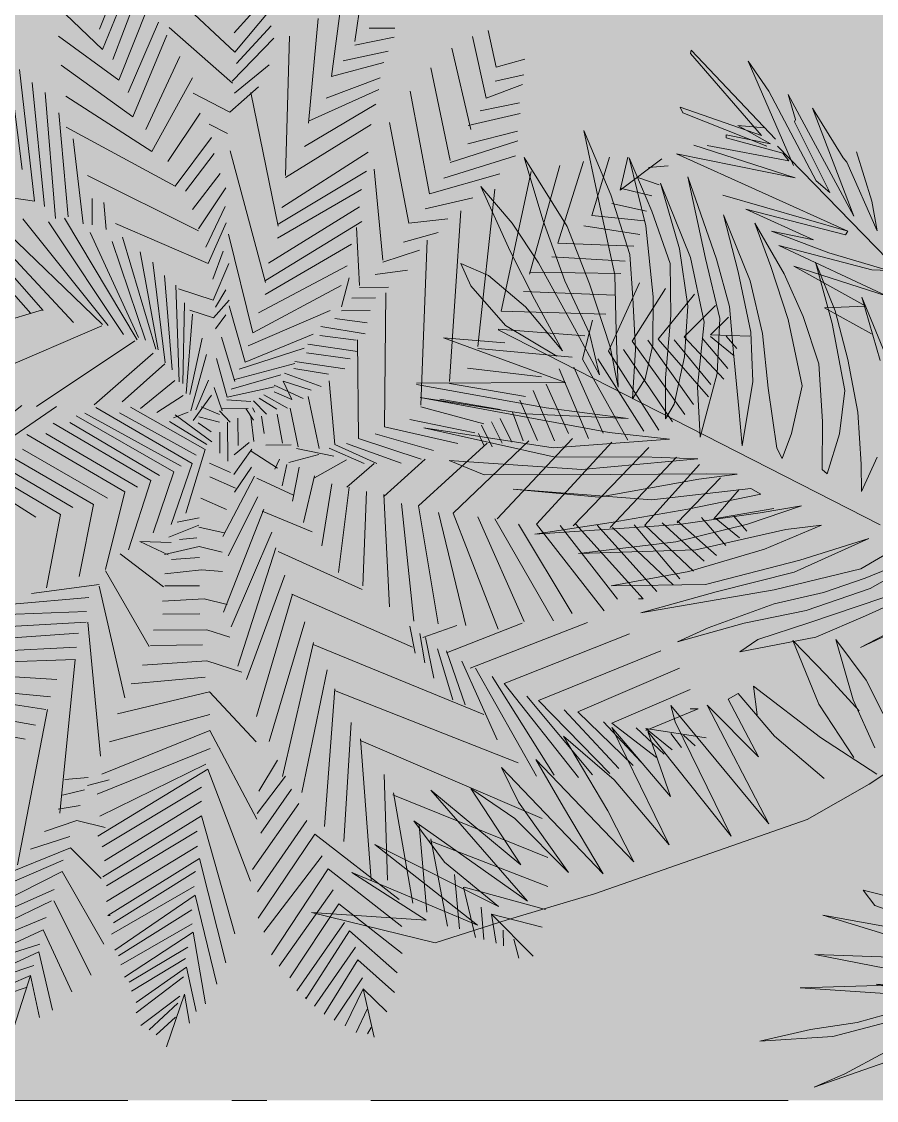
# Model space of a CAD drawing. Header units: metres. Extents: x 8 to 2416, y -346 to 476.
# Drawn here: x 42 to 44.459, y 27.957 to 31.062 of the extents above; entities that cross this region are included whole.
import ezdxf

# ---------------------------------------------------------------- set-up
doc = ezdxf.new("R2010")
doc.units = ezdxf.units.M
doc.linetypes.add('ACAD_ISO10W100', pattern=[18, 12, -3, 0, -3])
doc.layers.add('ARBOLES', color=86, linetype='Continuous', lineweight=0)
doc.layers.add('grama', color=7, linetype='Continuous', lineweight=0, true_color=0x698c45)
doc.layers.add('SOLAR', color=7, linetype='ACAD_ISO10W100', lineweight=9, true_color=0xff1414)

# ---------------------------------------------------------------- blocks, each defined once
blk = doc.blocks.new('A2')
at = {"layer": 'ARBOLES', "color": 87, "true_color": 0x4f6a34, "extrusion": (-5.08599e-09, -1.37735e-08, 1)}
for p, q in [((750.56, -28.79, 0), (773.33, -31.43, 0)), ((755.27, -31.52, 0), (765.63, -31.14, 0)), ((765.63, -31.14, 0), (773.33, -31.43, 0)), ((757.97, -40.54, 0), (737.05, -36.8, 0)), ((737.05, -36.8, 0), (766.34, -53.39, 0)), ((742.55, -35.78, 0), (764.41, -40.03, 0)), ((766.34, -53.39, 0), (733.01, -38.62, 0)), ((733.01, -38.62, 0), (759.89, -58.86, 0)), ((759.89, -58.86, 0), (728.4, -42.16, 0)), ((728.4, -42.16, 0), (754.37, -66.21, 0)), ((768.32, -43.71, 0), (757.97, -40.54, 0)), ((764.41, -40.03, 0), (779.97, -46.37, 0)), ((754.37, -66.21, 0), (724.35, -44.35, 0)), ((724.35, -44.35, 0), (742.61, -63.03, 0)), ((779.97, -46.37, 0), (768.32, -43.71, 0)), ((743.49, -67.33, 0), (725.37, -52.2, 0)), ((742.61, -63.03, 0), (743.49, -67.33, 0)), ((723.79, -89.77, 0), (731.65, -88.75, 0)), ((731.65, -88.75, 0), (748.02, -87.64, 0)), ((748.02, -87.64, 0), (799.56, -93.42, 0)), ((737.09, -103.31, 0), (729.02, -90.05, 0)), ((764.91, -124.86, 0), (756.39, -90.55, 0)), ((756.39, -90.55, 0), (757.33, -121.28, 0)), ((772.25, -121.74, 0), (765.43, -91.74, 0)), ((765.43, -91.74, 0), (765.6, -121.05, 0)), ((721.89, -110.59, 0), (721.57, -93.43, 0)), ((799.56, -93.42, 0), (820.22, -96.78, 0)), ((726.8, -95.69, 0), (726.5, -107.83, 0)), ((732.15, -95.82, 0), (734.08, -110.36, 0)), ((746.5, -108.16, 0), (740.41, -94.42, 0)), ((784.05, -115.09, 0), (779.14, -96.12, 0)), ((779.14, -96.12, 0), (779.3, -126.22, 0)), ((798.29, -127.18, 0), (788.18, -96.15, 0)), ((788.18, -96.15, 0), (788.51, -109.35, 0)), ((806.24, -128.92, 0), (795.77, -96.7, 0)), ((795.77, -96.7, 0), (797.28, -114.5, 0)), ((820.22, -96.78, 0), (837.52, -99.19, 0)), ((829.69, -126.64, 0), (814.19, -98.59, 0)), ((814.19, -98.59, 0), (823.13, -131.33, 0)), ((847.76, -122.11, 0), (826.9, -98.63, 0)), ((826.9, -98.63, 0), (840.16, -125.63, 0)), ((837.52, -99.19, 0), (860.07, -117.85, 0)), ((808.52, -117, 0), (802.82, -100.5, 0)), ((802.82, -100.5, 0), (806.16, -120.02, 0)), ((840.16, -125.63, 0), (820.73, -100.45, 0)), ((820.73, -100.45, 0), (827.49, -114.97, 0)), ((745.82, -120.61, 0), (737.09, -103.31, 0)), ((729.61, -115.58, 0), (726.36, -104.96, 0)), ((757.33, -121.28, 0), (751.89, -105.45, 0)), ((751.89, -105.45, 0), (752.36, -120.48, 0)), ((774.02, -106.05, 0), (772.25, -121.74, 0)), ((779.3, -126.22, 0), (774.02, -106.05, 0)), ((860.07, -117.85, 0), (837.09, -104.8, 0)), ((837.09, -104.8, 0), (847.76, -122.11, 0)), ((726.5, -107.83, 0), (724.1, -122.11, 0)), ((749.75, -120.62, 0), (746.5, -108.16, 0)), ((823.13, -131.33, 0), (811.96, -106.81, 0)), ((811.96, -106.81, 0), (814.62, -127.64, 0)), ((724.1, -122.11, 0), (721.89, -110.59, 0)), ((734.08, -110.36, 0), (733.09, -126.17, 0)), ((788.51, -109.35, 0), (790.17, -129.24, 0)), ((733.09, -126.17, 0), (729.61, -115.58, 0)), ((747.94, -114.34, 0), (745.82, -120.61, 0)), ((790.17, -129.24, 0), (784.05, -115.09, 0)), ((797.28, -114.5, 0), (798.29, -127.18, 0)), ((827.49, -114.97, 0), (829.69, -126.64, 0)), ((719.77, -117.91, 0), (705.64, -118.38, 0)), ((710.35, -117.87, 0), (719.77, -117.91, 0)), ((814.62, -127.64, 0), (808.52, -117, 0)), ((752.36, -120.48, 0), (749.75, -120.62, 0)), ((765.6, -121.05, 0), (764.91, -124.86, 0)), ((806.16, -120.02, 0), (806.24, -128.92, 0)), ((700.02, -123.6, 0), (715.57, -124.02, 0)), ((715.57, -124.02, 0), (728.01, -124.59, 0)), ((728, -128.25, 0), (710.21, -125.99, 0)), ((728.01, -124.59, 0), (745.27, -129.09, 0)), ((740.29, -129.86, 0), (728, -128.25, 0)), ((745.27, -129.09, 0), (740.29, -129.86, 0)), ((695.92, -130.24, 0), (711.89, -129.24, 0)), ((711.88, -131.86, 0), (706.01, -131.47, 0)), ((711.89, -129.24, 0), (727.32, -131.02, 0)), ((727.32, -131.02, 0), (741.44, -134.58, 0)), ((721.97, -133.09, 0), (711.88, -131.86, 0)), ((733.32, -135.6, 0), (721.97, -133.09, 0)), ((701.02, -135.11, 0), (711.87, -134.22, 0)), ((711.87, -134.22, 0), (731.89, -138.51, 0)), ((749.43, -137.22, 0), (733.32, -135.6, 0)), ((741.44, -134.58, 0), (757.13, -137.39, 0)), ((731.89, -138.51, 0), (761.85, -147.09, 0)), ((757.13, -137.39, 0), (749.43, -137.22, 0)), ((763.17, -219.99, 0), (703.47, -141.4, 0)), ((725.98, -140.17, 0), (707.14, -139.73, 0)), ((707.14, -139.73, 0), (723.62, -142.14, 0)), ((744.17, -143.89, 0), (725.98, -140.17, 0)), ((723.62, -142.14, 0), (745.59, -146.51, 0)), ((761.85, -147.09, 0), (744.17, -143.89, 0)), ((745.59, -146.51, 0), (765.33, -155.63, 0)), ((729.88, -147.92, 0), (715.64, -147.2, 0)), ((715.64, -147.2, 0), (723.48, -149.84, 0)), ((747.81, -150.86, 0), (729.88, -147.92, 0)), ((697.29, -155.78, 0), (703.97, -150.19, 0)), ((703.97, -150.19, 0), (701.33, -155.94, 0)), ((723.48, -149.84, 0), (744.14, -154.62, 0)), ((765.33, -155.63, 0), (747.81, -150.86, 0)), ((730.9, -154.84, 0), (717.82, -153.23, 0)), ((717.82, -153.23, 0), (727.12, -155.87, 0)), ((701.33, -155.94, 0), (696.84, -167.03, 0)), ((727.12, -155.87, 0), (745.16, -161.58, 0)), ((747.53, -158.3, 0), (730.9, -154.84, 0)), ((744.14, -154.62, 0), (768.85, -165.58, 0)), ((702.76, -164.32, 0), (709.33, -157.27, 0)), ((709.96, -158.7, 0), (705.1, -168.62, 0)), ((709.33, -157.27, 0), (709.96, -158.7, 0)), ((768.85, -165.58, 0), (747.53, -158.3, 0)), ((741.75, -163.92, 0), (725.13, -159.68, 0)), ((725.13, -159.68, 0), (726.58, -161.89, 0)), ((726.58, -161.89, 0), (748.28, -169.44, 0)), ((745.16, -161.58, 0), (776, -173.98, 0)), ((697.35, -172.79, 0), (702.76, -164.32, 0)), ((712.69, -169.17, 0), (717.15, -165, 0)), ((717.15, -165, 0), (717.25, -167.62, 0)), ((736.5, -168.99, 0), (727.99, -166.23, 0)), ((727.99, -166.23, 0), (734.41, -169.39, 0)), ((759.01, -168.8, 0), (741.75, -163.92, 0)), ((696.84, -167.03, 0), (693.66, -178.94, 0)), ((705.1, -168.62, 0), (700.09, -180.91, 0)), ((717.25, -167.62, 0), (713.02, -180.95, 0)), ((776, -173.98, 0), (759.01, -168.8, 0)), ((686.88, -230.17, 0), (666.93, -170.29, 0)), ((705.71, -178.05, 0), (712.69, -169.17, 0)), ((734.41, -169.39, 0), (754.26, -178.73, 0)), ((758.99, -175.23, 0), (736.5, -168.99, 0)), ((748.28, -169.44, 0), (775.96, -185.49, 0)), ((685.46, -173.53, 0), (684.47, -190.43, 0)), ((693.26, -187.95, 0), (697.35, -172.79, 0)), ((715.52, -183.84, 0), (724.19, -171.57, 0)), ((724.19, -171.57, 0), (721.14, -179.67, 0)), ((759.75, -182.67, 0), (734.66, -173.32, 0)), ((734.66, -173.32, 0), (745.89, -179.23, 0)), ((684.47, -190.43, 0), (687.02, -175.52, 0)), ((775.96, -185.49, 0), (758.99, -175.23, 0)), ((701.99, -193.21, 0), (705.71, -178.05, 0)), ((732.02, -177.61, 0), (727.54, -188.32, 0)), ((727.93, -182.31, 0), (732.02, -177.61, 0)), ((754.26, -178.73, 0), (780.54, -191.38, 0)), ((693.66, -178.94, 0), (691.42, -190.3, 0)), ((700.09, -180.91, 0), (698.59, -192.3, 0)), ((713.02, -180.95, 0), (708.68, -192.86, 0)), ((721.14, -179.67, 0), (716.65, -191.69, 0)), ((763.54, -190.01, 0), (738.56, -180.25, 0)), ((738.56, -180.25, 0), (750.42, -187.62, 0)), ((745.89, -179.23, 0), (764.07, -187.92, 0)), ((693.28, -191.99, 0), (686.14, -181.87, 0)), ((722.15, -189.09, 0), (727.93, -182.31, 0)), ((786.39, -197.83, 0), (759.75, -182.67, 0)), ((711.03, -194.29, 0), (715.52, -183.84, 0)), ((737.35, -184.84, 0), (733.28, -193.32, 0)), ((734.09, -187.04, 0), (737.35, -184.84, 0)), ((696.52, -209.42, 0), (679.17, -188.13, 0)), ((679.17, -188.13, 0), (695.49, -203.66, 0)), ((695.49, -203.66, 0), (684.55, -188.15, 0)), ((684.55, -188.15, 0), (693.28, -191.99, 0)), ((690.6, -202.33, 0), (693.26, -187.95, 0)), ((727.54, -188.32, 0), (719.65, -201.01, 0)), ((727.25, -195.8, 0), (734.09, -187.04, 0)), ((765.86, -199.85, 0), (745.07, -188.64, 0)), ((745.07, -188.64, 0), (761, -199.05, 0)), ((750.42, -187.62, 0), (786.07, -213.79, 0)), ((764.07, -187.92, 0), (788.34, -207.11, 0)), ((691.42, -190.3, 0), (690.6, -202.33, 0)), ((716.1, -200.21, 0), (722.15, -189.09, 0)), ((788.34, -207.11, 0), (763.54, -190.01, 0)), ((686.86, -202.96, 0), (676.27, -193.35, 0)), ((676.27, -193.35, 0), (679.67, -195.08, 0)), ((698.59, -192.3, 0), (698.3, -203.03, 0)), ((700.27, -205.92, 0), (701.99, -193.21, 0)), ((708.68, -192.86, 0), (706.03, -205, 0)), ((716.65, -191.69, 0), (712.84, -201.77, 0)), ((733.28, -193.32, 0), (725.91, -205.74, 0)), ((742.18, -192.3, 0), (736.65, -202.22, 0)), ((737.57, -195.16, 0), (742.18, -192.3, 0)), ((780.54, -191.38, 0), (786.39, -197.83, 0)), ((679.67, -195.08, 0), (696.52, -209.42, 0)), ((707.59, -208.03, 0), (711.03, -194.29, 0)), ((721.46, -205.99, 0), (727.25, -195.8, 0)), ((732.58, -201.43, 0), (737.57, -195.16, 0)), ((738.84, -207.88, 0), (744, -196.12, 0)), ((744, -196.12, 0), (741.62, -205.27, 0)), ((713.06, -214.07, 0), (716.1, -200.21, 0)), ((719.65, -201.01, 0), (716.05, -215.8, 0)), ((744.59, -210.1, 0), (746.6, -200.57, 0)), ((746.6, -200.57, 0), (747.2, -212.73, 0)), ((761, -199.05, 0), (785.54, -216.82, 0)), ((786.07, -213.79, 0), (765.86, -199.85, 0)), ((674.67, -202.66, 0), (672.82, -209.34, 0)), ((674.09, -219.93, 0), (674.67, -202.66, 0)), ((696.62, -213.2, 0), (686.86, -202.96, 0)), ((698.3, -203.03, 0), (699.3, -216.53, 0)), ((712.84, -201.77, 0), (710.82, -212.87, 0)), ((727.73, -211.35, 0), (732.58, -201.43, 0)), ((736.65, -202.22, 0), (732.02, -213.2, 0)), ((785.41, -217.12, 0), (754.47, -202.4, 0)), ((754.47, -202.4, 0), (775.32, -223.83, 0)), ((680.83, -205.56, 0), (681.61, -205.03, 0)), ((703.12, -225.52, 0), (680.83, -205.56, 0)), ((708.6, -238.74, 0), (680.83, -205.56, 0)), ((681.61, -205.03, 0), (699.73, -220.27, 0)), ((699.3, -216.53, 0), (700.27, -205.92, 0)), ((706.03, -205, 0), (704.93, -221.37, 0)), ((717.5, -218.68, 0), (721.46, -205.99, 0)), ((725.91, -205.74, 0), (720.9, -216.6, 0)), ((741.62, -205.27, 0), (739.58, -220.44, 0)), ((678.05, -208.05, 0), (675.87, -234.59, 0)), ((679.52, -239.83, 0), (678.05, -208.05, 0)), ((699.73, -220.27, 0), (688.79, -207.15, 0)), ((688.79, -207.15, 0), (696.62, -213.2, 0)), ((704.93, -221.37, 0), (707.59, -208.03, 0)), ((733.45, -219.78, 0), (738.84, -207.88, 0)), ((672.82, -209.34, 0), (671.06, -221.11, 0)), ((744.43, -223.48, 0), (744.59, -210.1, 0)), ((752.55, -222.73, 0), (751.92, -209.23, 0)), ((751.92, -209.23, 0), (755.17, -222.06, 0)), ((761.19, -220.14, 0), (753.64, -208.71, 0)), ((710.82, -212.87, 0), (708.55, -232.79, 0)), ((722.18, -226.81, 0), (727.73, -211.35, 0)), ((732.02, -213.2, 0), (728.32, -222.5, 0)), ((747.2, -212.73, 0), (748.08, -229.89, 0)), ((682.35, -219.17, 0), (680.65, -215.39, 0)), ((680.65, -215.39, 0), (680.92, -233.52, 0)), ((708.55, -232.79, 0), (713.06, -214.07, 0)), ((716.05, -215.8, 0), (714.83, -234.23, 0)), ((720.9, -216.6, 0), (719.4, -229.27, 0)), ((775.32, -223.83, 0), (763.11, -216.63, 0)), ((674.46, -221.24, 0), (674.09, -219.93, 0)), ((683.17, -242.46, 0), (682.35, -219.17, 0)), ((714.83, -234.23, 0), (717.5, -218.68, 0)), ((729.47, -236.63, 0), (733.45, -219.78, 0)), ((739.58, -220.44, 0), (738.49, -234.57, 0)), ((764.44, -231.92, 0), (761.19, -220.14, 0)), ((675.87, -234.59, 0), (674.46, -221.24, 0)), ((686.42, -221.84, 0), (704.16, -238.75, 0)), ((686.42, -221.84, 0), (708.6, -238.74, 0)), ((728.32, -222.5, 0), (726.33, -236.77, 0)), ((742.93, -238.39, 0), (744.43, -223.48, 0)), ((752.77, -235.14, 0), (752.55, -222.73, 0)), ((755.17, -222.06, 0), (759.73, -232.28, 0)), ((685.48, -224.56, 0), (684.47, -250.77, 0)), ((686.51, -228.23, 0), (685.99, -226.02, 0)), ((685.99, -226.02, 0), (701.4, -237.32, 0)), ((696.69, -237.05, 0), (686.51, -228.23, 0)), ((718.84, -242.61, 0), (722.18, -226.81, 0)), ((719.4, -229.27, 0), (718.84, -242.61, 0)), ((748.08, -229.89, 0), (749.61, -240.77, 0)), ((686.61, -231.89, 0), (695.16, -258.72, 0)), ((693.02, -238.46, 0), (688.07, -231.37, 0)), ((688.07, -231.37, 0), (696.42, -237.68, 0)), ((703.2, -246.6, 0), (689.12, -231.23, 0)), ((759.73, -232.28, 0), (764.27, -237.53, 0)), ((764.27, -237.53, 0), (764.44, -231.92, 0)), ((680.51, -233.93, 0), (679.52, -239.83, 0)), ((680.92, -233.52, 0), (680.51, -233.93, 0)), ((687.79, -235.3, 0), (693.02, -238.46, 0)), ((695.68, -258.09, 0), (689.11, -233.99, 0)), ((689.11, -233.99, 0), (703.19, -248.02, 0)), ((738.49, -234.57, 0), (740.52, -253.15, 0)), ((752.45, -251.51, 0), (752.77, -235.14, 0)), ((696.42, -237.68, 0), (696.69, -237.05, 0)), ((725.49, -252.84, 0), (729.47, -236.63, 0)), ((726.33, -236.77, 0), (725.49, -252.84, 0)), ((740.52, -253.15, 0), (742.93, -238.39, 0)), ((749.61, -240.77, 0), (752.45, -251.51, 0)), ((684.47, -250.77, 0), (683.17, -242.46, 0)), ((703.19, -248.02, 0), (703.2, -246.6, 0)), ((695.16, -258.72, 0), (695.68, -258.09, 0))]:
    blk.add_line(p, q, dxfattribs=at)
blk = doc.blocks.new('palma a')
at = {"layer": 'ARBOLES', "color": 87, "true_color": 0x4f6a34}
for p, q in [((1164.6519, 93.7303), (1164.7204, 93.902)), ((1164.6619, 93.6577), (1164.7504, 93.8726)), ((1164.6987, 93.6212), (1164.7829, 93.8429)), ((1165.1312, 93.7172), (1165.2539, 93.8529)), ((1165.5618, 93.6864), (1165.5882, 93.8662)), ((1164.6619, 93.6577), (1164.5043, 93.8083)), ((1164.7204, 93.5477), (1164.825, 93.8111)), ((1165.1334, 93.648), (1164.9361, 93.8328)), ((1165.1334, 93.648), (1165.2625, 93.8011)), ((1165.479, 93.5613), (1165.5139, 93.831)), ((1165.3966, 93.3948), (1165.4306, 93.7681)), ((1164.7535, 93.5044), (1164.8617, 93.7552)), ((1165.1251, 93.5375), (1164.8997, 93.7358)), ((1165.1403, 93.6078), (1165.2629, 93.7415)), ((1165.613, 93.733), (1165.7045, 93.7338)), ((1166.0659, 93.5941), (1166.0367, 93.7251)), ((1164.7204, 93.5477), (1164.5052, 93.7047)), ((1164.7709, 93.4169), (1164.8917, 93.7081)), ((1165.125, 93.5444), (1165.2728, 93.6976)), ((1165.3144, 93.2076), (1165.3286, 93.705)), ((1165.5619, 93.6725), (1165.7014, 93.7014)), ((1166.0295, 93.4833), (1165.981, 93.7039)), ((1165.5198, 93.6169), (1165.681, 93.651)), ((1165.9746, 93.3723), (1165.9068, 93.6618)), ((1164.3764, 93.2301), (1164.3272, 93.616)), ((1164.8166, 93.3723), (1164.9382, 93.6329)), ((1165.479, 93.5613), (1165.665, 93.6113)), ((1166.0659, 93.5941), (1166.1681, 93.6226)), ((1164.42, 93.1168), (1164.3665, 93.586)), ((1164.5144, 93.6011), (1164.5144, 93.6011)), ((1164.7709, 93.4169), (1164.5144, 93.6011)), ((1165.1331, 93.502), (1165.2561, 93.603)), ((1165.901, 93.2611), (1165.8329, 93.592)), ((1164.4556, 93.0981), (1164.4113, 93.5398)), ((1164.8378, 93.2932), (1164.9835, 93.5569)), ((1165.459, 93.4837), (1165.6522, 93.5565)), ((1166.0295, 93.4833), (1166.1596, 93.5328)), ((1166.0615, 93.5448), (1166.1636, 93.5668)), ((1164.4945, 93.0553), (1164.4577, 93.5039)), ((1165.1167, 93.4338), (1164.9856, 93.5017)), ((1165.1167, 93.4338), (1165.2184, 93.5245)), ((1165.288, 93.0278), (1165.1906, 93.5035)), ((1165.3965, 93.4017), (1165.6472, 93.5144)), ((1165.8275, 93.143), (1165.7591, 93.5085)), ((1164.8378, 93.2932), (1164.5318, 93.4908)), ((1165.3825, 93.312), (1165.6369, 93.4622)), ((1166.0086, 93.4386), (1166.1484, 93.4667)), ((1164.5394, 93.0604), (1164.5065, 93.4311)), ((1164.8957, 93.2577), (1165.0099, 93.4298)), ((1165.9652, 93.386), (1166.1512, 93.4291)), ((1164.9211, 93.1696), (1164.5328, 93.3803)), ((1165.108, 93.3577), (1165.0425, 93.3917)), ((1165.3144, 93.2007), (1165.6203, 93.3899)), ((1165.7539, 93.0388), (1165.6855, 93.3973)), ((1164.5578, 93.3391), (1164.5578, 93.3391)), ((1164.5934, 93.0355), (1164.5578, 93.3391)), ((1164.9211, 93.1696), (1165.0511, 93.3434)), ((1165.9639, 93.3209), (1166.1412, 93.3667)), ((1165.9011, 93.2542), (1166.1427, 93.3323)), ((1164.9585, 93.1525), (1165.0597, 93.2861)), ((1165.2432, 92.8271), (1165.1179, 93.2956)), ((1165.301, 93.0941), (1165.6088, 93.2909)), ((1165.8788, 93.1991), (1166.1339, 93.2782)), ((1166.406, 93.0653), (1166.4694, 93.273)), ((1166.5077, 93.1559), (1166.5347, 93.2736)), ((1166.5077, 93.1559), (1166.6559, 93.2678)), ((1165.2879, 93.0347), (1165.6031, 93.2239)), ((1165.6619, 92.9067), (1165.631, 93.2311)), ((1166.0828, 92.724), (1166.1903, 93.2222)), ((1166.1842, 92.8561), (1166.2926, 93.2438)), ((1166.2857, 92.9675), (1166.3764, 93.2584)), ((1166.6081, 93.2363), (1166.678, 93.2427)), ((1165.0047, 93.0115), (1164.6083, 93.2083)), ((1164.9834, 93.0874), (1165.0818, 93.2151)), ((1165.8275, 93.143), (1166.0785, 93.2143)), ((1166.5707, 93.2014), (1166.6463, 93.1751)), ((1164.42, 93.1168), (1164.0659, 93.1689)), ((1165.0047, 93.0184), (1165.1021, 93.1643)), ((1165.2858, 92.9844), (1165.5858, 93.1581)), ((1166.0001, 92.5989), (1166.0604, 93.1589)), ((1166.5077, 93.1629), (1166.6197, 93.1362)), ((1164.6258, 93.0324), (1164.625, 93.1265)), ((1164.6758, 93.0155), (1164.6667, 93.1121)), ((1165.8125, 93.089), (1165.9817, 93.1289)), ((1166.4773, 93.1083), (1166.6014, 93.0805)), ((1164.4071, 92.7161), (1164.0831, 93.0793)), ((1165.0303, 92.9533), (1165.099, 93.098)), ((1165.2542, 92.8957), (1165.5782, 93.0965)), ((1165.8987, 92.4737), (1165.9399, 93.0819)), ((1165.9399, 93.0819), (1165.9399, 93.0819)), ((1164.4508, 92.7271), (1164.1544, 93.0628)), ((1164.6623, 92.6769), (1164.2642, 93.0602)), ((1164.6828, 92.6734), (1164.3779, 93.0532)), ((1164.7369, 92.6412), (1164.4696, 93.0425)), ((1164.7861, 92.6227), (1164.5274, 93.0556)), ((1165.0387, 92.8943), (1164.7085, 93.0365)), ((1165.0387, 92.8943), (1165.1032, 93.04)), ((1165.2431, 92.834), (1165.5861, 93.0442)), ((1165.7539, 93.0388), (1165.8935, 93.0538)), ((1166.406, 93.0653), (1166.5926, 93.0462)), ((1164.5589, 92.6839), (1164.2382, 93.0289)), ((1164.7909, 92.6302), (1164.6179, 93.0054)), ((1165.1982, 92.6471), (1165.1112, 92.9986)), ((1165.5788, 92.8162), (1165.5676, 93.0233)), ((1165.7355, 92.971), (1165.859, 93.0048)), ((1166.3784, 93.0286), (1166.5779, 92.9977)), ((1164.8152, 92.6208), (1164.6963, 92.9734)), ((1164.8522, 92.5888), (1164.7336, 92.9883)), ((1164.7336, 92.9883), (1164.7336, 92.9883)), ((1165.2418, 92.7841), (1165.5498, 92.9636)), ((1165.7969, 92.3899), (1165.8197, 92.9772)), ((1166.2857, 92.9675), (1166.5561, 92.9561)), ((1164.8612, 92.5866), (1164.7962, 92.9358)), ((1165.0555, 92.8382), (1165.0923, 92.9385)), ((1165.6619, 92.8998), (1165.792, 92.9424)), ((1166.2636, 92.918), (1166.5249, 92.903)), ((1164.8855, 92.5407), (1164.8413, 92.8995)), ((1165.0563, 92.7633), (1165.1127, 92.895)), ((1165.2181, 92.7185), (1165.5343, 92.8866)), ((1164.9103, 92.5159), (1164.8831, 92.852)), ((1165.5142, 92.7397), (1165.5413, 92.8435)), ((1165.6342, 92.8548), (1165.7498, 92.8712)), ((1166.1841, 92.863), (1166.5103, 92.859)), ((1164.9355, 92.4721), (1164.9242, 92.8173)), ((1165.0563, 92.7633), (1164.9326, 92.8036)), ((1165.0645, 92.7383), (1165.1016, 92.8001)), ((1165.1982, 92.6471), (1165.5135, 92.8156)), ((1165.5788, 92.8093), (1165.6813, 92.8102)), ((1166.4662, 92.5823), (1166.5759, 92.825)), ((1166.5498, 92.6176), (1166.6693, 92.8051)), ((1165.0579, 92.7011), (1165.1133, 92.7638)), ((1165.5515, 92.7714), (1165.6349, 92.7722)), ((1165.6671, 92.3128), (1165.6722, 92.7894)), ((1166.1624, 92.7941), (1166.4882, 92.7816)), ((1166.6429, 92.6253), (1166.7719, 92.7853)), ((1164.4479, 92.7298), (1163.9089, 92.5671)), ((1164.9484, 92.4663), (1164.954, 92.7546)), ((1165.0579, 92.7011), (1164.9738, 92.728)), ((1165.1711, 92.5432), (1165.1134, 92.743)), ((1165.1815, 92.601), (1165.4738, 92.7265)), ((1165.5143, 92.7259), (1165.6168, 92.7268)), ((1166.0828, 92.724), (1166.4557, 92.7134)), ((1166.736, 92.633), (1166.8469, 92.7445)), ((1164.9605, 92.4309), (1164.9827, 92.7143)), ((1165.0652, 92.6614), (1165.1024, 92.7117)), ((1165.4902, 92.6979), (1165.6061, 92.6835)), ((1166.3732, 92.5538), (1166.4093, 92.6923)), ((1166.8291, 92.6407), (1166.8938, 92.7035)), ((1164.6598, 92.6724), (1164.1332, 92.4458)), ((1165.4403, 92.6699), (1165.5989, 92.6437)), ((1166.072, 92.6607), (1166.3818, 92.6365)), ((1164.7778, 92.6192), (1164.4274, 92.3842)), ((1164.973, 92.4281), (1165.017, 92.6283)), ((1165.1345, 92.4738), (1165.0865, 92.6323)), ((1165.1711, 92.5432), (1165.4126, 92.6421)), ((1165.3942, 92.6074), (1165.5715, 92.5813)), ((1165.4369, 92.6378), (1165.5663, 92.6216)), ((1165.5743, 92.2705), (1165.5712, 92.6227)), ((1166.5498, 92.6176), (1166.7384, 92.3568)), ((1166.6054, 92.6212), (1166.769, 92.392)), ((1166.6429, 92.6253), (1166.8218, 92.4197)), ((1166.6996, 92.622), (1166.8302, 92.4637)), ((1166.736, 92.633), (1166.8771, 92.4823)), ((1166.7992, 92.6287), (1166.8917, 92.5199)), ((1166.8291, 92.6407), (1166.969, 92.6351)), ((1166.8292, 92.6338), (1166.9137, 92.5655)), ((1166.8853, 92.6352), (1166.9233, 92.5913)), ((1164.8427, 92.5754), (1164.6329, 92.391)), ((1164.9775, 92.3689), (1165.0333, 92.5697)), ((1165.1499, 92.518), (1165.3808, 92.5931)), ((1165.389, 92.5759), (1165.5453, 92.5542)), ((1166.0001, 92.592), (1166.3359, 92.5604)), ((1166.4662, 92.5823), (1166.6457, 92.3007)), ((1166.5196, 92.5878), (1166.6941, 92.3298)), ((1164.8842, 92.5363), (1164.7327, 92.4017)), ((1165.107, 92.4184), (1165.0685, 92.5562)), ((1165.1344, 92.4808), (1165.3482, 92.5379)), ((1165.3482, 92.5448), (1165.5255, 92.5187)), ((1166.3732, 92.5538), (1166.5342, 92.2652)), ((1166.4283, 92.5543), (1166.5921, 92.2963)), ((1165.1209, 92.4467), (1165.2981, 92.4982)), ((1165.3113, 92.503), (1165.4422, 92.4558)), ((1165.3437, 92.5197), (1165.4677, 92.4997)), ((1165.9629, 92.5214), (1166.227, 92.491)), ((1166.2897, 92.5186), (1166.3944, 92.2708)), ((1166.3424, 92.5247), (1166.4468, 92.2892)), ((1164.92, 92.4774), (1164.7975, 92.3776)), ((1164.995, 92.3725), (1165.0399, 92.4786)), ((1165.0888, 92.3698), (1165.0601, 92.4525)), ((1165.107, 92.4184), (1165.2744, 92.4544)), ((1165.2744, 92.4613), (1165.3773, 92.4138)), ((1165.3366, 92.4101), (1165.3064, 92.4752)), ((1165.3064, 92.4752), (1165.4063, 92.4434)), ((1165.4906, 92.2491), (1165.4699, 92.4768)), ((1165.8987, 92.4668), (1166.1694, 92.4208)), ((1166.2434, 92.4642), (1166.323, 92.2881)), ((1164.9498, 92.4234), (1164.8564, 92.3633)), ((1164.986, 92.3344), (1165.051, 92.4248)), ((1165.2208, 92.4149), (1165.2831, 92.375)), ((1165.2374, 92.4264), (1165.3217, 92.3788)), ((1165.2745, 92.4365), (1165.3366, 92.4101)), ((1165.4348, 92.2348), (1165.3959, 92.4209)), ((1166.1972, 92.4418), (1166.2733, 92.2629)), ((1164.3745, 92.3887), (1164.1528, 92.2141)), ((1164.4979, 92.3848), (1164.3461, 92.2799)), ((1164.9813, 92.1819), (1164.6389, 92.3812)), ((1165.0279, 92.2316), (1164.7622, 92.3822)), ((1165.0796, 92.3559), (1165.0141, 92.383)), ((1165.0887, 92.3767), (1165.1819, 92.3776)), ((1165.1051, 92.4081), (1165.1913, 92.4031)), ((1165.1726, 92.3775), (1165.2009, 92.3363)), ((1165.1969, 92.3801), (1165.2051, 92.3648)), ((1165.2003, 92.4054), (1165.2473, 92.3574)), ((1165.3602, 92.241), (1165.331, 92.3789)), ((1165.7969, 92.383), (1166.0211, 92.3228)), ((1165.8642, 92.4109), (1166.0799, 92.3744)), ((1166.1496, 92.4077), (1166.2128, 92.2641)), ((1164.917, 92.1517), (1164.5687, 92.3509)), ((1164.943, 92.1722), (1164.5994, 92.3613)), ((1164.9965, 92.2111), (1164.7232, 92.3624)), ((1164.968, 92.3643), (1164.9153, 92.3441)), ((1164.9212, 92.3545), (1164.9212, 92.3545)), ((1165.0525, 92.259), (1164.9212, 92.3545)), ((1165.0798, 92.3283), (1165.0051, 92.3484)), ((1165.0795, 92.3698), (1165.1171, 92.3286)), ((1165.1458, 92.246), (1165.1449, 92.3427)), ((1165.2016, 92.2603), (1165.1915, 92.35)), ((1165.2386, 92.2883), (1165.2287, 92.3504)), ((1165.3041, 92.2543), (1165.2846, 92.3578)), ((1165.7572, 92.3389), (1165.9891, 92.2909)), ((1166.0802, 92.3417), (1166.1213, 92.2575)), ((1166.1233, 92.3651), (1166.1615, 92.2619)), ((1164.835, 92.1214), (1164.4867, 92.3255)), ((1164.8652, 92.1388), (1164.5459, 92.3282)), ((1165.0338, 92.2498), (1164.9012, 92.3313)), ((1165.0496, 92.2942), (1165.0035, 92.3265)), ((1165.109, 92.1904), (1165.1078, 92.3286)), ((1165.6671, 92.3128), (1165.9286, 92.2529)), ((1166.0131, 92.3181), (1166.0515, 92.2415)), ((1166.049, 92.33), (1166.087, 92.2543)), ((1164.7414, 92.0811), (1164.393, 92.2853)), ((1164.7875, 92.0977), (1164.46, 92.289)), ((1165.0808, 92.2178), (1165.0801, 92.2938)), ((1165.5743, 92.2705), (1165.7986, 92.1965)), ((1165.6338, 92.2878), (1165.8416, 92.2281)), ((1165.9123, 92.0041), (1166.1814, 92.2621)), ((1166.0028, 92.2881), (1166.0218, 92.2468)), ((1166.0687, 91.9848), (1166.3375, 92.2703)), ((1166.5342, 92.2652), (1166.5342, 92.2652)), ((1164.6302, 92.0357), (1164.27, 92.2447)), ((1164.6801, 92.0584), (1164.3771, 92.2325)), ((1165.0279, 92.2316), (1164.9594, 92.0041)), ((1165.1949, 92.2326), (1165.1299, 92.1423)), ((1165.1845, 92.2569), (1165.1311, 92.2123)), ((1165.1926, 92.2257), (1165.2863, 92.1644)), ((1165.2441, 92.2469), (1165.3345, 92.2477)), ((1165.3543, 92.2354), (1165.4865, 92.2077)), ((1165.47, 92.2364), (1165.5944, 92.1817)), ((1165.4906, 92.2491), (1165.6403, 92.1813)), ((1165.5318, 92.2523), (1165.7263, 92.1829)), ((1165.7887, 92.0307), (1166.0334, 92.2538)), ((1166.2087, 91.9653), (1166.4774, 92.2578)), ((1166.3403, 91.9595), (1166.6092, 92.2382)), ((1164.513, 92.0002), (1164.1588, 92.2092)), ((1164.5566, 92.0246), (1164.2698, 92.1931)), ((1165.2927, 92.1964), (1165.2769, 92.1616)), ((1165.3268, 92.1854), (1165.4335, 92.214)), ((1165.4178, 92.131), (1165.5323, 92.1942)), ((1165.6651, 92.0641), (1165.8119, 92.1966)), ((1166.4719, 91.9538), (1166.7082, 92.2045)), ((1164.425, 91.9908), (1164.1462, 92.1651)), ((1164.917, 92.1517), (1164.8425, 91.934)), ((1164.9813, 92.1819), (1164.9069, 91.9642)), ((1165.1187, 92.1491), (1165.0438, 92.183)), ((1165.1934, 92.1686), (1165.1322, 92.0796)), ((1165.3187, 92.1785), (1165.3029, 92.1024)), ((1165.363, 92.1682), (1165.3398, 92.0469)), ((1165.5332, 92.0975), (1165.6311, 92.1812)), ((1166.5952, 91.9618), (1166.7906, 92.1776)), ((1164.835, 92.1214), (1164.755, 91.874)), ((1165.0454, 92.1346), (1165.1362, 92.094)), ((1165.2039, 92.136), (1165.0907, 91.9209)), ((1165.2121, 92.1292), (1165.3431, 92.0682)), ((1165.4177, 92.1379), (1165.3781, 91.9718)), ((1165.4792, 92.1096), (1165.4435, 91.8883)), ((1166.7102, 91.9697), (1166.8651, 92.1299)), ((1164.7414, 92.0811), (1164.6733, 91.8042)), ((1165.5414, 92.0975), (1165.503, 91.7933)), ((1165.6033, 92.0819), (1165.5901, 91.7454)), ((1165.665, 92.071), (1165.685, 91.6706)), ((1166.8417, 91.9847), (1166.9312, 92.0891)), ((1164.6302, 92.0357), (1164.5796, 91.7787)), ((1165.0131, 92.0584), (1165.1039, 92.0177)), ((1165.2158, 92.0631), (1165.11, 91.8526)), ((1165.7275, 92.0388), (1165.7716, 91.6201)), ((1165.7887, 92.0307), (1165.8582, 91.6099)), ((1164.513, 92.0002), (1164.4625, 91.7382)), ((1165.2379, 92.0189), (1165.0931, 91.6515)), ((1165.2317, 92.0119), (1165.4095, 91.9375)), ((1165.8597, 92.0073), (1165.9575, 91.6045)), ((1165.9123, 92.0041), (1166.0722, 91.5911)), ((1165.9999, 91.9912), (1166.1647, 91.6178)), ((1166.8417, 91.9847), (1167.0551, 92.0211)), ((1166.9125, 91.9935), (1166.9587, 91.9401)), ((1165.0058, 91.9616), (1164.8992, 91.9192)), ((1165.0065, 91.9882), (1164.9286, 91.9721)), ((1165.0058, 91.9547), (1165.0965, 91.9348)), ((1166.0605, 91.9847), (1166.2693, 91.6205)), ((1166.1455, 91.9656), (1166.3367, 91.6463)), ((1166.2087, 91.9653), (1166.4498, 91.6566)), ((1166.2936, 91.9611), (1166.4978, 91.6977)), ((1166.3484, 91.9665), (1166.5893, 91.6993)), ((1166.4255, 91.9623), (1166.6375, 91.7258)), ((1166.4801, 91.9539), (1166.6957, 91.7486)), ((1166.5574, 91.9634), (1166.7206, 91.7707)), ((1166.5952, 91.9618), (1166.7693, 91.7976)), ((1166.6569, 91.9701), (1166.8062, 91.833)), ((1166.7102, 91.9766), (1166.851, 91.8535)), ((1166.7967, 91.9886), (1166.8838, 91.8894)), ((1166.8499, 91.9848), (1166.9327, 91.9164)), ((1164.9991, 91.917), (1164.9372, 91.9107)), ((1165.2654, 91.9367), (1165.1203, 91.599)), ((1165.4095, 91.9375), (1165.4095, 91.9375)), ((1165.4095, 91.9375), (1165.4095, 91.9375)), ((1164.7958, 91.904), (1164.9074, 91.9)), ((1164.8961, 91.8555), (1164.7958, 91.904)), ((1165.0064, 91.8856), (1164.8833, 91.8569)), ((1165.0064, 91.8856), (1165.0888, 91.8656)), ((1165.2802, 91.8811), (1165.1441, 91.4586)), ((1164.7257, 91.859), (1164.7257, 91.859)), ((1164.8795, 91.7419), (1164.7257, 91.859)), ((1165.0078, 91.846), (1164.9082, 91.8393)), ((1165.2889, 91.8674), (1165.5883, 91.7319)), ((1166.851, 91.8535), (1166.851, 91.8535)), ((1164.8285, 91.5293), (1164.6734, 91.7993)), ((1165.0154, 91.8028), (1164.884, 91.7878)), ((1165.0154, 91.8028), (1165.0895, 91.7966)), ((1165.3125, 91.7833), (1165.1758, 91.4112)), ((1164.6503, 91.7498), (1164.4098, 91.718)), ((1164.6504, 91.7448), (1164.742, 91.346)), ((1165.0086, 91.746), (1164.8848, 91.7449)), ((1164.6133, 91.7041), (1164.3416, 91.6806)), ((1165.0245, 91.6993), (1164.8766, 91.6911)), ((1165.0245, 91.6993), (1165.1069, 91.6793)), ((1165.3392, 91.7159), (1165.2115, 91.2796)), ((1165.3368, 91.7159), (1165.7672, 91.5263)), ((1166.5893, 91.6993), (1166.5728, 91.6991)), ((1164.6056, 91.6541), (1164.2127, 91.6391)), ((1165.0095, 91.6461), (1164.8776, 91.6449)), ((1165.1069, 91.6793), (1165.1069, 91.6793)), ((1164.6045, 91.6161), (1164.1936, 91.5928)), ((1164.6104, 91.6162), (1164.6557, 91.138)), ((1165.384, 91.6167), (1165.2558, 91.1908)), ((1165.8885, 91.5066), (1166.1579, 91.6126)), ((1165.9729, 91.4521), (1166.3908, 91.6146)), ((1164.5767, 91.5769), (1164.157, 91.5463)), ((1165.0337, 91.5889), (1164.8446, 91.5872)), ((1165.0337, 91.5889), (1165.1162, 91.562)), ((1165.7572, 91.6021), (1165.7767, 91.5056)), ((1165.7935, 91.5761), (1165.8106, 91.4706)), ((1165.8042, 91.5611), (1165.925, 91.6036)), ((1166.0945, 91.3979), (1166.5403, 91.5745)), ((1165.0186, 91.5347), (1164.8328, 91.5331)), ((1165.1162, 91.562), (1165.1162, 91.562)), ((1165.4147, 91.5439), (1165.3038, 91.0663)), ((1165.413, 91.5369), (1166.021, 91.2867)), ((1165.8135, 91.5612), (1165.8427, 91.4164)), ((1164.5691, 91.5269), (1164.1574, 91.506)), ((1165.8559, 91.5209), (1165.9114, 91.3388)), ((1165.8885, 91.5135), (1165.9554, 91.3207)), ((1166.2162, 91.3368), (1166.6527, 91.5133)), ((1164.5646, 91.4826), (1164.1535, 91.4691)), ((1164.5646, 91.4826), (1164.5107, 90.9345)), ((1165.0347, 91.4784), (1164.8046, 91.4625)), ((1165.0347, 91.4784), (1165.1584, 91.438)), ((1165.9425, 91.4775), (1166.0688, 91.1961)), ((1164.5001, 91.411), (1164.1284, 91.4346)), ((1165.0277, 91.4195), (1164.7641, 91.396)), ((1165.4636, 91.4464), (1165.3732, 91.0093)), ((1165.9915, 91.4523), (1166.2093, 91.0674)), ((1166.0506, 91.4227), (1166.2718, 91.071)), ((1166.3564, 91.2966), (1166.7185, 91.4518)), ((1164.4764, 91.3492), (1164.1127, 91.3845)), ((1165.4902, 91.3788), (1165.4534, 90.888)), ((1166.0945, 91.3979), (1166.3584, 91.0618)), ((1166.4779, 91.2562), (1166.7564, 91.3761)), ((1164.4604, 91.3041), (1164.1016, 91.3601)), ((1165.0439, 91.3679), (1164.7157, 91.289)), ((1165.0439, 91.3679), (1165.2099, 91.1898)), ((1165.489, 91.3718), (1166.1436, 91.1151)), ((1166.1751, 91.3527), (1166.4091, 91.0722)), ((1164.4235, 91.2488), (1164.0972, 91.3075)), ((1164.4663, 91.3041), (1164.3596, 90.7506)), ((1166.2162, 91.3368), (1166.4701, 91.0766)), ((1166.3074, 91.3039), (1166.5031, 91.0942)), ((1166.5993, 91.2297), (1166.785, 91.3073)), ((1166.785, 91.3073), (1166.757, 91.307)), ((1165.045, 91.287), (1164.6878, 91.1897)), ((1166.3564, 91.2966), (1166.5538, 91.1049)), ((1166.4478, 91.2609), (1166.581, 91.1179)), ((1164.3862, 91.1985), (1164.0761, 91.2573)), ((1165.0451, 91.2298), (1164.66, 91.0744)), ((1165.0451, 91.2298), (1165.2124, 90.9135)), ((1165.5487, 91.2588), (1165.5228, 90.8337)), ((1166.4779, 91.2562), (1166.6374, 91.1333)), ((1166.5638, 91.2389), (1166.6642, 91.1456)), ((1166.5992, 91.2366), (1166.8138, 91.2039)), ((1166.5992, 91.2366), (1166.6931, 91.1614)), ((1165.5822, 91.2), (1165.6196, 90.6961)), ((1165.5838, 91.1931), (1166.2293, 90.9156)), ((1166.6878, 91.2188), (1166.7259, 91.1692)), ((1166.7336, 91.2135), (1166.7743, 91.1754)), ((1165.0461, 91.1659), (1164.6437, 91.0028)), ((1165.0304, 91.11), (1164.6525, 90.9241)), ((1165.286, 91.1238), (1165.2197, 91.0137)), ((1165.0381, 91.0916), (1164.6455, 90.8533)), ((1165.0381, 91.0916), (1165.1896, 90.6923)), ((1165.6661, 91.0733), (1165.6775, 90.6967)), ((1164.6109, 91.0621), (1164.5275, 91.0556)), ((1164.6085, 91.0332), (1164.6856, 91.0534)), ((1165.3146, 91.0664), (1165.2133, 90.9343)), ((1164.5978, 91.0178), (1164.5199, 90.9998)), ((1165.015, 91.0272), (1164.6615, 90.8146)), ((1165.3354, 91.0205), (1165.2264, 90.8638)), ((1165.6973, 91.0007), (1166.2491, 90.7776)), ((1165.699, 91.0076), (1165.7683, 90.6145)), ((1164.5821, 90.9619), (1164.5042, 90.9497)), ((1165.0154, 90.9773), (1164.67, 90.7647)), ((1165.3621, 90.9701), (1165.1964, 90.7338)), ((1165.0149, 90.9256), (1164.6632, 90.7084)), ((1165.0149, 90.9256), (1165.1337, 90.5053)), ((1164.5709, 90.9095), (1164.4552, 90.8695)), ((1164.5709, 90.9095), (1164.6716, 90.8844)), ((1165.3902, 90.9095), (1165.2148, 90.6542)), ((1165.7915, 90.8919), (1165.8184, 90.5826)), ((1164.5454, 90.852), (1164.4058, 90.8066)), ((1165.0002, 90.8714), (1164.6762, 90.6764)), ((1165.419, 90.8601), (1165.2166, 90.5613)), ((1165.419, 90.8601), (1165.7192, 90.6279)), ((1165.8321, 90.843), (1165.8924, 90.5327)), ((1164.5485, 90.8119), (1164.2865, 90.7056)), ((1164.5485, 90.8119), (1164.6578, 90.7024)), ((1165.0007, 90.8176), (1164.6767, 90.6206)), ((1165.8292, 90.8361), (1166.25, 90.674)), ((1164.5219, 90.7673), (1164.3047, 90.6731)), ((1165.008, 90.7736), (1164.6809, 90.5704)), ((1165.008, 90.7736), (1165.1018, 90.4014)), ((1165.4452, 90.7831), (1165.2376, 90.5103)), ((1166.2491, 90.7776), (1166.2491, 90.7776)), ((1164.5184, 90.7271), (1164.2951, 90.6147)), ((1164.5184, 90.7271), (1164.6676, 90.4686)), ((1164.9934, 90.7272), (1164.7016, 90.544)), ((1165.4666, 90.7362), (1165.2643, 90.4305)), ((1165.4666, 90.7362), (1165.7294, 90.5313)), ((1165.9169, 90.7161), (1165.9347, 90.5222)), ((1164.4905, 90.6632), (1164.3001, 90.5789)), ((1164.9885, 90.6734), (1164.6939, 90.5035)), ((1165.4839, 90.6623), (1165.2925, 90.3896)), ((1165.9487, 90.6714), (1165.9914, 90.4922)), ((1165.9518, 90.6714), (1166.2414, 90.5911)), ((1164.4806, 90.6229), (1164.3035, 90.5369)), ((1164.4883, 90.6229), (1164.6221, 90.3578)), ((1164.9927, 90.6422), (1164.7066, 90.4463)), ((1164.9927, 90.6422), (1165.0695, 90.3252)), ((1165.505, 90.6122), (1165.3303, 90.3482)), ((1165.505, 90.6122), (1165.7302, 90.4346)), ((1164.6809, 90.5704), (1164.6891, 90.5705)), ((1164.9811, 90.5906), (1164.7188, 90.4269)), ((1166.0121, 90.5997), (1166.0212, 90.4845)), ((1166.0482, 90.5756), (1166.0656, 90.4721)), ((1166.0482, 90.5756), (1166.1976, 90.4249)), ((1166.0482, 90.5756), (1166.2295, 90.5288)), ((1164.4618, 90.563), (1164.3009, 90.4962)), ((1164.9816, 90.5407), (1164.7271, 90.3943)), ((1165.5253, 90.5455), (1165.3552, 90.3018)), ((1165.7294, 90.5313), (1165.7294, 90.5313)), ((1164.4506, 90.5187), (1164.3197, 90.4591)), ((1164.4506, 90.5187), (1164.5531, 90.2987)), ((1164.9857, 90.5109), (1164.7404, 90.3499)), ((1164.9857, 90.5109), (1165.029, 90.2557)), ((1165.5431, 90.5158), (1165.3869, 90.2727)), ((1165.5431, 90.5158), (1165.7122, 90.3654)), ((1166.0909, 90.5178), (1166.0914, 90.462)), ((1164.4384, 90.4686), (1164.3149, 90.4291)), ((1164.9662, 90.4579), (1164.7573, 90.333)), ((1165.5638, 90.4574), (1165.4176, 90.2466)), ((1166.1289, 90.4854), (1166.1456, 90.4183)), ((1164.4358, 90.4406), (1164.3203, 90.3876)), ((1164.4358, 90.4406), (1164.484, 90.2332)), ((1164.7066, 90.4463), (1164.7066, 90.4463)), ((1164.9584, 90.4175), (1164.7656, 90.3004)), ((1164.4176, 90.3915), (1164.3156, 90.358)), ((1164.9621, 90.3864), (1164.7823, 90.2605)), ((1164.9621, 90.3864), (1164.9964, 90.2278)), ((1165.572, 90.4125), (1165.4526, 90.218)), ((1165.572, 90.4125), (1165.7035, 90.2962)), ((1164.4056, 90.3559), (1164.3286, 90.3227)), ((1164.4056, 90.3559), (1164.3454, 90.167)), ((1164.4056, 90.3559), (1164.4379, 90.2068)), ((1164.9509, 90.352), (1164.7825, 90.2237)), ((1165.589, 90.3481), (1165.488, 90.1972)), ((1164.394, 90.3145), (1164.3242, 90.2908)), ((1165.5916, 90.3091), (1165.5275, 90.1773)), ((1165.5916, 90.3091), (1165.6762, 90.2269)), ((1165.6304, 90.1367), (1165.5916, 90.3091)), ((1164.9383, 90.2826), (1164.7995, 90.1777)), ((1164.8906, 90.1026), (1164.9547, 90.2896)), ((1164.9547, 90.2896), (1164.9721, 90.1862)), ((1165.3869, 90.2727), (1165.3868, 90.2796)), ((1164.9302, 90.2577), (1164.8288, 90.1626)), ((1165.6061, 90.2367), (1165.5665, 90.1537)), ((1164.9226, 90.2076), (1164.8531, 90.1455)), ((1165.6202, 90.1715), (1165.6069, 90.1483))]:
    blk.add_line(p, q, dxfattribs=at)

msp = doc.modelspace()

# ---------------------------------------------------------------- hatches: boundary and pattern name
at = {"layer": 'grama', "transparency": 33554495}
h = msp.add_hatch(color=256, dxfattribs=at)
h.dxf.hatch_style = 1
edge = h.paths.add_edge_path()
edge.add_line((80.8091, 57.9566), (21.0607, 57.947))
edge.add_line((21.0607, 57.947), (21.0385, 56.947))
edge.add_line((21.0385, 56.947), (37.3509, 56.9496))
edge.add_arc((37.351, 56.3496), 0.6, 0.0092, 90.0092, ccw=False)
edge.add_line((37.951, 56.3497), (37.9514, 53.9497))
edge.add_arc((37.3514, 53.9496), 0.6, -89.9908, 0.0092, ccw=False)
edge.add_line((37.3515, 53.3496), (36.0515, 53.3494))
edge.add_arc((36.0515, 53.0494), 0.3, 90.0092, 180.0139)
edge.add_line((35.7515, 53.0493), (35.7516, 52.9481))
edge.add_line((35.7516, 52.9481), (52.3266, 52.9536))
edge.add_line((52.3266, 52.9536), (52.3266, 53.2536))
edge.add_line((52.3266, 53.2536), (62.2016, 53.2536))
edge.add_line((62.2016, 53.2536), (62.2016, 47.4481))
edge.add_line((62.2016, 47.4481), (63.2016, 47.4481))
edge.add_line((63.2016, 47.4481), (63.2016, 53.2549))
edge.add_line((63.2016, 53.2549), (70.7634, 53.2529))
edge.add_line((70.7634, 53.2529), (70.7634, 47.7461))
edge.add_line((70.7634, 47.7461), (71.3634, 47.7481))
edge.add_line((71.3634, 47.7481), (71.3634, 38.1618))
edge.add_line((71.3634, 38.1618), (70.7634, 38.1624))
edge.add_line((70.7634, 38.1624), (70.7634, 32.6542))
edge.add_line((70.7634, 32.6542), (63.2016, 32.6549))
edge.add_line((63.2016, 32.6549), (63.2016, 38.459))
edge.add_line((63.2016, 38.459), (62.2016, 38.459))
edge.add_line((62.2016, 38.459), (62.1891, 32.6536))
edge.add_line((62.1891, 32.6536), (52.3266, 32.6536))
edge.add_line((52.3266, 32.6536), (52.3266, 32.9536))
edge.add_line((52.3266, 32.9536), (27.9516, 32.959))
edge.add_line((27.9516, 32.959), (27.9516, 39.359))
edge.add_line((27.9516, 39.359), (26.8226, 39.359))
edge.add_line((26.8226, 39.359), (26.8226, 40.259))
edge.add_line((26.8226, 40.259), (26.4226, 40.259))
edge.add_line((26.4226, 40.259), (26.4226, 45.6481))
edge.add_line((26.4226, 45.6481), (26.8226, 45.6481))
edge.add_line((26.8226, 45.6481), (26.8226, 46.5481))
edge.add_line((26.8226, 46.5481), (27.9516, 46.5481))
edge.add_line((27.9516, 46.5481), (27.9516, 52.9481))
edge.add_line((27.9516, 52.9481), (28.1515, 52.9481))
edge.add_line((28.1515, 52.9481), (28.1515, 53.0481))
edge.add_arc((27.8515, 53.0481), 0.3, 0.0092, 90.0092)
edge.add_line((27.8515, 53.3481), (25.1634, 53.3476))
edge.add_arc((25.1635, 52.5476), 0.8, 90.0092, 198.7971)
edge.add_arc((-3.0236, 42.9535), 28.9752, -26.20209, 18.79711, ccw=False)
edge.add_arc((21.1796, 31.043), 2, 270, 333.7979, ccw=False)
edge.add_line((21.1796, 29.043), (20.4196, 29.043))
edge.add_line((20.4196, 29.043), (20.3955, 27.9576))
edge.add_line((20.3955, 27.9576), (80.305, 27.9575))
edge.add_line((80.305, 27.9575), (80.8091, 57.9566))

# ---------------------------------------------------------------- linework, layer by layer
at = {"layer": 'SOLAR', "ltscale": 0.1}
msp.add_lwpolyline([(80.8091, 57.9566), (80.305, 27.9575), (20.3955, 27.9576), (21.0607, 57.947), (80.8091, 57.9566)], dxfattribs=at)

# ---------------------------------------------------------------- block references
at = {"layer": 'ARBOLES', "xscale": 0.0125, "yscale": 0.0125, "zscale": 0.0125, "rotation": 205.7289012481825}
for p in [(53.1585, 31.8384, 0), (54.7831, 31.6316, 0)]:
    msp.add_blockref('A2', p, dxfattribs=at)
at = {"layer": 'ARBOLES', "xscale": 0.8071706068944033, "yscale": 0.8071706068944033, "zscale": 0.8071706068944033}
msp.add_blockref('palma a', (-897.8486, -44.6161), dxfattribs=at)

doc.saveas('drawing.dxf')
